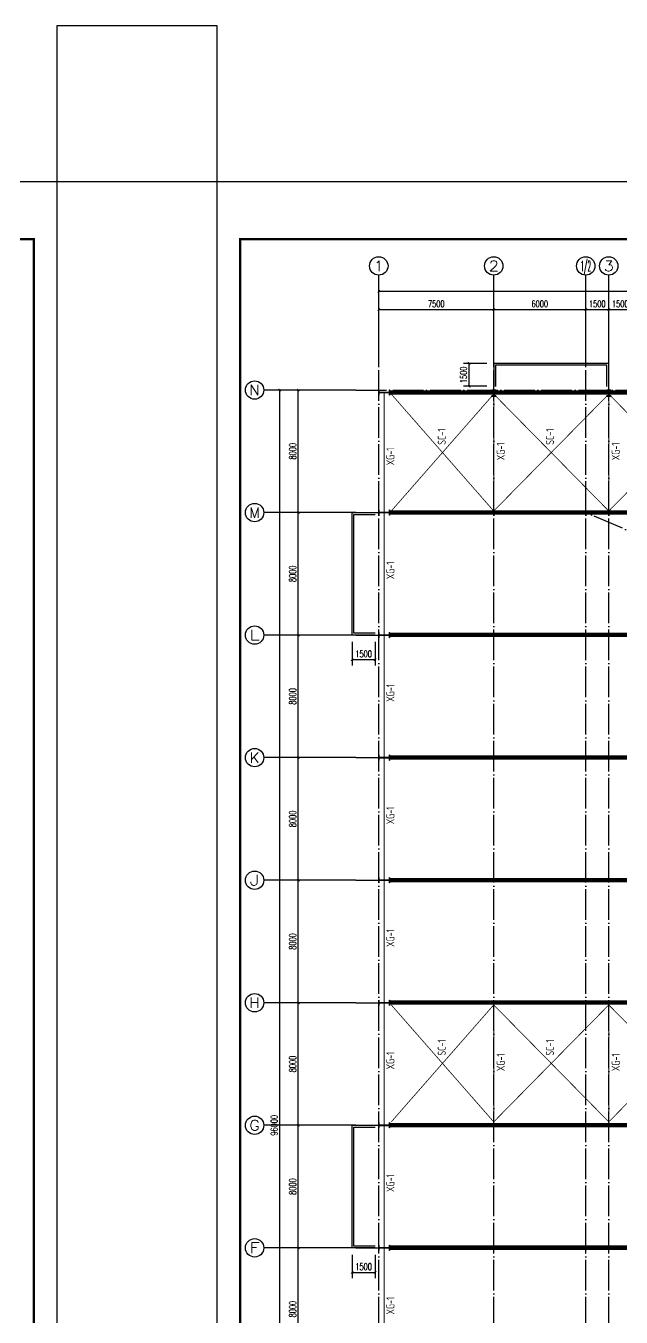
# Model space of a CAD drawing. Extents: x 14475413 to 15955882, y -732572 to -282951.
# Drawn here: x 15180062 to 15218887, y -540958 to -456657 of the extents above; entities that cross this region are included whole.
import ezdxf
from ezdxf.enums import TextEntityAlignment as Align

# ---------------------------------------------------------------- set-up
doc = ezdxf.new("R2010")
doc.units = 0
doc.header["$LTSCALE"] = 1000
doc.header["$MEASUREMENT"] = 0
doc.linetypes.add('DOTE', pattern=[2.42, 2, -0.2, 0.02, -0.2])
for name, color, linetype in [('3T_WOOD', 21, 'Continuous'), ('AXIS', 3, 'Continuous'), ('AXIS_TEXT', 7, 'Continuous'), ('BALCONY', 6, 'Continuous'), ('DOTE', 1, 'DOTE'), ('PUB_DIM', 3, 'Continuous'), ('PUB_TEXT', 7, 'Continuous'), ('TK', 4, 'Continuous'), ('中粗', 4, 'Continuous')]:
    doc.layers.add(name, color=color, linetype=linetype)
doc.layers.add('Pkpm_柱子', color=3, linetype='Continuous', lineweight=35)
doc.styles.add('_TCH_AXIS', font='COMPLEX', dxfattribs={"bigfont": 'GBCBIG'})
doc.styles.add('_TCH_DIM_T3', font='SIMPLEX', dxfattribs={"width": 0.705882, "bigfont": 'GBCBIG'})
doc.styles.add('COMPLEX', font='COMPLEX')
doc.styles.add('TSSD_Dimension', font='Tssdeng.shx', dxfattribs={"width": 0.7, "bigfont": 'hztxt.shx'})
doc.dimstyles.new('_TCH_ARCH&&150', dxfattribs={"dimtxt": 446.25, "dimasz": 150, "dimexe": 375, "dimexo": 450, "dimgap": 150, "dimtad": 1, "dimdec": 0, "dimzin": 0, "dimdsep": 46, "dimtxsty": '_TCH_DIM_T3', "dimblk": 'ARCHTICK', "dimcen": 0.09, "dimclrt": 7, "dimazin": 2, "dimtfac": 1, "dimtdec": 0, "dimtix": 1, "dimtmove": 2, "dimatfit": 3, "dimfxl": 0, "dimtolj": 1, "dimtzin": 0, "dimarcsym": 0})

# ---------------------------------------------------------------- blocks, each defined once
blk = doc.blocks.new('GeYuanFrame_06426440', base_point=(20.09, 4.53))
at = {"layer": 'TK'}
blk.add_lwpolyline([(20.09, 4.53), (20.09, 598.53), (1071.09, 598.53), (1071.09, 4.53)], close=True, dxfattribs=at)
at = {"layer": 'TK', "const_width": 1}
blk.add_lwpolyline([(45.09, 588.53), (1061.09, 588.53), (1061.09, 14.53), (45.09, 14.53)], close=True, dxfattribs=at)
blk = doc.blocks.new('2Q32Q321321321')
at = {"color": 35, "linetype": 'ByBlock', "ltscale": 3}
for p, q in [((15282933, -921496), (15224333, -921496)), ((15282933, -921576), (15224333, -921576)), ((15282933, -921616), (15224333, -921616)), ((15282933, -921696), (15224333, -921696))]:
    blk.add_line(p, q, dxfattribs=at)
blk = doc.blocks.new('_ArchTick')
at = {"color": 0, "linetype": 'ByBlock', "const_width": 0.4}
blk.add_lwpolyline([(-0.5, -0.5), (0.5, 0.5)], dxfattribs=at)
blk = doc.blocks.new('*D1724')
at = {"layer": 'Defpoints', "color": 0}
for p in [(14783983, -264220), (14785483, -264220), (14785483, -265820)]:
    blk.add_point(p, dxfattribs=at)
at = {"layer": 'PUB_DIM', "color": 0, "lineweight": -2}
for p, q in [((14783983, -264670), (14783983, -266195)), ((14785483, -264670), (14785483, -266195)), ((14783983, -265820), (14785483, -265820))]:
    blk.add_line(p, q, dxfattribs=at)
at = {"layer": 'PUB_DIM', "color": 0, "lineweight": -2, "xscale": 150, "yscale": 150, "zscale": 150, "rotation": 180}
blk.add_blockref('_ArchTick', (14783983, -265820), dxfattribs=at)
at = {"layer": 'PUB_DIM', "color": 0, "lineweight": -2, "xscale": 150, "yscale": 150, "zscale": 150}
blk.add_blockref('_ArchTick', (14785483, -265820), dxfattribs=at)
at = {"layer": 'PUB_DIM', "color": 7, "insert": (14784733, -265447), "char_height": 446.2, "attachment_point": 5, "style": '_TCH_DIM_T3'}
blk.add_mtext('\\A1;1500', dxfattribs=at)
blk = doc.blocks.new('*D1725')
at = {"layer": 'Defpoints', "color": 0}
for p in [(14783983, -224220), (14785483, -224220), (14785483, -225820)]:
    blk.add_point(p, dxfattribs=at)
at = {"layer": 'PUB_DIM', "color": 0, "lineweight": -2}
for p, q in [((14783983, -224670), (14783983, -226195)), ((14785483, -224670), (14785483, -226195)), ((14783983, -225820), (14785483, -225820))]:
    blk.add_line(p, q, dxfattribs=at)
at = {"layer": 'PUB_DIM', "color": 0, "lineweight": -2, "xscale": 150, "yscale": 150, "zscale": 150, "rotation": 180}
blk.add_blockref('_ArchTick', (14783983, -225820), dxfattribs=at)
at = {"layer": 'PUB_DIM', "color": 0, "lineweight": -2, "xscale": 150, "yscale": 150, "zscale": 150}
blk.add_blockref('_ArchTick', (14785483, -225820), dxfattribs=at)
at = {"layer": 'PUB_DIM', "color": 7, "insert": (14784733, -225447), "char_height": 446.2, "attachment_point": 5, "style": '_TCH_DIM_T3'}
blk.add_mtext('\\A1;1500', dxfattribs=at)
blk = doc.blocks.new('*D1726')
at = {"layer": 'Defpoints', "color": 0}
for p in [(14791623, -206480), (14793223, -206480), (14793223, -207980)]:
    blk.add_point(p, dxfattribs=at)
at = {"layer": 'PUB_DIM', "color": 0, "lineweight": -2}
for p, q in [((14792773, -206480), (14791248, -206480)), ((14791623, -207980), (14791623, -206480)), ((14792773, -207980), (14791248, -207980))]:
    blk.add_line(p, q, dxfattribs=at)
at = {"layer": 'PUB_DIM', "color": 0, "lineweight": -2, "xscale": 150, "yscale": 150, "zscale": 150}
for p, rotation in [((14791623, -206480), 90), ((14791623, -207980), 270)]:
    blk.add_blockref('_ArchTick', p, dxfattribs=dict(at, rotation=rotation))
at = {"layer": 'PUB_DIM', "color": 7, "insert": (14791249, -207230), "char_height": 446.2, "attachment_point": 5, "rotation": 90, "style": '_TCH_DIM_T3'}
blk.add_mtext('\\A1;1500', dxfattribs=at)
blk = doc.blocks.new('Q23Q3Q321Q321')
at = {"layer": 'Pkpm_柱子'}
for points in [[(15203081, -480432), (15203093, -480432), (15203093, -480592), (15203769, -480592), (15203769, -480432), (15203781, -480432), (15203781, -480762), (15203769, -480762), (15203769, -480602), (15203093, -480602), (15203093, -480762), (15203081, -480762)], [(15210706, -480432), (15210706, -480444), (15210586, -480444), (15210586, -480820), (15210706, -480820), (15210706, -480832), (15210456, -480832), (15210456, -480820), (15210576, -480820), (15210576, -480444), (15210456, -480444), (15210456, -480432)], [(15218206, -480432), (15218206, -480444), (15218086, -480444), (15218086, -480820), (15218206, -480820), (15218206, -480832), (15217956, -480832), (15217956, -480820), (15218076, -480820), (15218076, -480444), (15217956, -480444), (15217956, -480432)], [(15203081, -488267), (15203093, -488267), (15203093, -488427), (15203769, -488427), (15203769, -488267), (15203781, -488267), (15203781, -488597), (15203769, -488597), (15203769, -488437), (15203093, -488437), (15203093, -488597), (15203081, -488597)], [(15203081, -496267), (15203093, -496267), (15203093, -496427), (15203769, -496427), (15203769, -496267), (15203781, -496267), (15203781, -496597), (15203769, -496597), (15203769, -496437), (15203093, -496437), (15203093, -496597), (15203081, -496597)], [(15203081, -504267), (15203093, -504267), (15203093, -504427), (15203769, -504427), (15203769, -504267), (15203781, -504267), (15203781, -504597), (15203769, -504597), (15203769, -504437), (15203093, -504437), (15203093, -504597), (15203081, -504597)], [(15203081, -512267), (15203093, -512267), (15203093, -512427), (15203769, -512427), (15203769, -512267), (15203781, -512267), (15203781, -512597), (15203769, -512597), (15203769, -512437), (15203093, -512437), (15203093, -512597), (15203081, -512597)], [(15203081, -520267), (15203093, -520267), (15203093, -520427), (15203769, -520427), (15203769, -520267), (15203781, -520267), (15203781, -520597), (15203769, -520597), (15203769, -520437), (15203093, -520437), (15203093, -520597), (15203081, -520597)], [(15203081, -528267), (15203093, -528267), (15203093, -528427), (15203769, -528427), (15203769, -528267), (15203781, -528267), (15203781, -528597), (15203769, -528597), (15203769, -528437), (15203093, -528437), (15203093, -528597), (15203081, -528597)], [(15203081, -536267), (15203093, -536267), (15203093, -536427), (15203769, -536427), (15203769, -536267), (15203781, -536267), (15203781, -536597), (15203769, -536597), (15203769, -536437), (15203093, -536437), (15203093, -536597), (15203081, -536597)]]:
    blk.add_hatch(color=256, dxfattribs=at).paths.add_polyline_path(points)
for points in [[(15203081, -480432), (15203093, -480432), (15203093, -480592), (15203769, -480592), (15203769, -480432), (15203781, -480432), (15203781, -480762), (15203769, -480762), (15203769, -480602), (15203093, -480602), (15203093, -480762), (15203081, -480762)], [(15210706, -480432), (15210706, -480444), (15210586, -480444), (15210586, -480820), (15210706, -480820), (15210706, -480832), (15210456, -480832), (15210456, -480820), (15210576, -480820), (15210576, -480444), (15210456, -480444), (15210456, -480432)], [(15218206, -480432), (15218206, -480444), (15218086, -480444), (15218086, -480820), (15218206, -480820), (15218206, -480832), (15217956, -480832), (15217956, -480820), (15218076, -480820), (15218076, -480444), (15217956, -480444), (15217956, -480432)], [(15203081, -488267), (15203093, -488267), (15203093, -488427), (15203769, -488427), (15203769, -488267), (15203781, -488267), (15203781, -488597), (15203769, -488597), (15203769, -488437), (15203093, -488437), (15203093, -488597), (15203081, -488597)], [(15203081, -496267), (15203093, -496267), (15203093, -496427), (15203769, -496427), (15203769, -496267), (15203781, -496267), (15203781, -496597), (15203769, -496597), (15203769, -496437), (15203093, -496437), (15203093, -496597), (15203081, -496597)], [(15203081, -504267), (15203093, -504267), (15203093, -504427), (15203769, -504427), (15203769, -504267), (15203781, -504267), (15203781, -504597), (15203769, -504597), (15203769, -504437), (15203093, -504437), (15203093, -504597), (15203081, -504597)], [(15203081, -512267), (15203093, -512267), (15203093, -512427), (15203769, -512427), (15203769, -512267), (15203781, -512267), (15203781, -512597), (15203769, -512597), (15203769, -512437), (15203093, -512437), (15203093, -512597), (15203081, -512597)], [(15203081, -520267), (15203093, -520267), (15203093, -520427), (15203769, -520427), (15203769, -520267), (15203781, -520267), (15203781, -520597), (15203769, -520597), (15203769, -520437), (15203093, -520437), (15203093, -520597), (15203081, -520597)], [(15203081, -528267), (15203093, -528267), (15203093, -528427), (15203769, -528427), (15203769, -528267), (15203781, -528267), (15203781, -528597), (15203769, -528597), (15203769, -528437), (15203093, -528437), (15203093, -528597), (15203081, -528597)], [(15203081, -536267), (15203093, -536267), (15203093, -536427), (15203769, -536427), (15203769, -536267), (15203781, -536267), (15203781, -536597), (15203769, -536597), (15203769, -536437), (15203093, -536437), (15203093, -536597), (15203081, -536597)]]:
    blk.add_lwpolyline(points, close=True, dxfattribs=at)
blk = doc.blocks.new('GeYuanFrame_87403653', base_point=(20.09, 4.53))
at = {"layer": 'TK'}
blk.add_lwpolyline([(20.09, 4.53), (20.09, 598.53), (1071.09, 598.53), (1071.09, 4.53)], close=True, dxfattribs=at)
at = {"layer": 'TK', "const_width": 1}
blk.add_lwpolyline([(45.09, 588.53), (1061.09, 588.53), (1061.09, 14.53), (45.09, 14.53)], close=True, dxfattribs=at)
blk = doc.blocks.new('_AXISO')
blk.add_circle((0, 0), 0.5)
at = {"layer": 'AXIS_TEXT', "style": 'COMPLEX', "width": 1.041667}
blk.add_attdef('A', text='', height=0.56, dxfattribs=at).set_placement((-0.25, -0.28), (0.25, -0.28), align=Align.FIT)
blk = doc.blocks.new('*D966')
at = {"layer": 'AXIS', "color": 0, "lineweight": -2}
for p, q in [((15201131, -480432), (15196256, -480432)), ((15196631, -576432), (15196631, -480432)), ((15201131, -576432), (15196256, -576432))]:
    blk.add_line(p, q, dxfattribs=at)
at = {"layer": 'Defpoints', "color": 0}
for p in [(15196631, -480432), (15201581, -480432), (15201581, -576432)]:
    blk.add_point(p, dxfattribs=at)
at = {"layer": 'AXIS', "color": 0, "lineweight": -2, "xscale": 150, "yscale": 150, "zscale": 150}
for p, rotation in [((15196631, -480432), 90), ((15196631, -576432), 270)]:
    blk.add_blockref('_ArchTick', p, dxfattribs=dict(at, rotation=rotation))
at = {"layer": 'AXIS', "color": 7, "insert": (15196258, -528432), "char_height": 446.2, "attachment_point": 5, "rotation": 90, "style": '_TCH_DIM_T3'}
blk.add_mtext('\\A1;96000', dxfattribs=at)
blk = doc.blocks.new('*D971')
at = {"layer": 'AXIS', "color": 0, "lineweight": -2}
for p, q in [((15201131, -536432), (15197456, -536432)), ((15197831, -544432), (15197831, -536432)), ((15201131, -544432), (15197456, -544432))]:
    blk.add_line(p, q, dxfattribs=at)
at = {"layer": 'Defpoints', "color": 0}
for p in [(15197831, -536432), (15201581, -536432), (15201581, -544432)]:
    blk.add_point(p, dxfattribs=at)
at = {"layer": 'AXIS', "color": 0, "lineweight": -2, "xscale": 150, "yscale": 150, "zscale": 150}
for p, rotation in [((15197831, -536432), 90), ((15197831, -544432), 270)]:
    blk.add_blockref('_ArchTick', p, dxfattribs=dict(at, rotation=rotation))
at = {"layer": 'AXIS', "color": 7, "insert": (15197458, -540432), "char_height": 446.2, "attachment_point": 5, "rotation": 90, "style": '_TCH_DIM_T3'}
blk.add_mtext('\\A1;8000', dxfattribs=at)
blk = doc.blocks.new('*D972')
at = {"layer": 'AXIS', "color": 0, "lineweight": -2}
for p, q in [((15201131, -528432), (15197456, -528432)), ((15197831, -536432), (15197831, -528432)), ((15201131, -536432), (15197456, -536432))]:
    blk.add_line(p, q, dxfattribs=at)
at = {"layer": 'Defpoints', "color": 0}
for p in [(15197831, -528432), (15201581, -528432), (15201581, -536432)]:
    blk.add_point(p, dxfattribs=at)
at = {"layer": 'AXIS', "color": 0, "lineweight": -2, "xscale": 150, "yscale": 150, "zscale": 150}
for p, rotation in [((15197831, -528432), 90), ((15197831, -536432), 270)]:
    blk.add_blockref('_ArchTick', p, dxfattribs=dict(at, rotation=rotation))
at = {"layer": 'AXIS', "color": 7, "insert": (15197458, -532432), "char_height": 446.2, "attachment_point": 5, "rotation": 90, "style": '_TCH_DIM_T3'}
blk.add_mtext('\\A1;8000', dxfattribs=at)
blk = doc.blocks.new('*D973')
at = {"layer": 'AXIS', "color": 0, "lineweight": -2}
for p, q in [((15201131, -520432), (15197456, -520432)), ((15197831, -528432), (15197831, -520432)), ((15201131, -528432), (15197456, -528432))]:
    blk.add_line(p, q, dxfattribs=at)
at = {"layer": 'Defpoints', "color": 0}
for p in [(15197831, -520432), (15201581, -520432), (15201581, -528432)]:
    blk.add_point(p, dxfattribs=at)
at = {"layer": 'AXIS', "color": 0, "lineweight": -2, "xscale": 150, "yscale": 150, "zscale": 150}
for p, rotation in [((15197831, -520432), 90), ((15197831, -528432), 270)]:
    blk.add_blockref('_ArchTick', p, dxfattribs=dict(at, rotation=rotation))
at = {"layer": 'AXIS', "color": 7, "insert": (15197458, -524432), "char_height": 446.2, "attachment_point": 5, "rotation": 90, "style": '_TCH_DIM_T3'}
blk.add_mtext('\\A1;8000', dxfattribs=at)
blk = doc.blocks.new('*D974')
at = {"layer": 'AXIS', "color": 0, "lineweight": -2}
for p, q in [((15201131, -512432), (15197456, -512432)), ((15197831, -520432), (15197831, -512432)), ((15201131, -520432), (15197456, -520432))]:
    blk.add_line(p, q, dxfattribs=at)
at = {"layer": 'Defpoints', "color": 0}
for p in [(15197831, -512432), (15201581, -512432), (15201581, -520432)]:
    blk.add_point(p, dxfattribs=at)
at = {"layer": 'AXIS', "color": 0, "lineweight": -2, "xscale": 150, "yscale": 150, "zscale": 150}
for p, rotation in [((15197831, -512432), 90), ((15197831, -520432), 270)]:
    blk.add_blockref('_ArchTick', p, dxfattribs=dict(at, rotation=rotation))
at = {"layer": 'AXIS', "color": 7, "insert": (15197458, -516432), "char_height": 446.2, "attachment_point": 5, "rotation": 90, "style": '_TCH_DIM_T3'}
blk.add_mtext('\\A1;8000', dxfattribs=at)
blk = doc.blocks.new('*D975')
at = {"layer": 'AXIS', "color": 0, "lineweight": -2}
for p, q in [((15201131, -504432), (15197456, -504432)), ((15197831, -512432), (15197831, -504432)), ((15201131, -512432), (15197456, -512432))]:
    blk.add_line(p, q, dxfattribs=at)
at = {"layer": 'Defpoints', "color": 0}
for p in [(15197831, -504432), (15201581, -504432), (15201581, -512432)]:
    blk.add_point(p, dxfattribs=at)
at = {"layer": 'AXIS', "color": 0, "lineweight": -2, "xscale": 150, "yscale": 150, "zscale": 150}
for p, rotation in [((15197831, -504432), 90), ((15197831, -512432), 270)]:
    blk.add_blockref('_ArchTick', p, dxfattribs=dict(at, rotation=rotation))
at = {"layer": 'AXIS', "color": 7, "insert": (15197458, -508432), "char_height": 446.2, "attachment_point": 5, "rotation": 90, "style": '_TCH_DIM_T3'}
blk.add_mtext('\\A1;8000', dxfattribs=at)
blk = doc.blocks.new('*D976')
at = {"layer": 'AXIS', "color": 0, "lineweight": -2}
for p, q in [((15201131, -496432), (15197456, -496432)), ((15197831, -504432), (15197831, -496432)), ((15201131, -504432), (15197456, -504432))]:
    blk.add_line(p, q, dxfattribs=at)
at = {"layer": 'Defpoints', "color": 0}
for p in [(15197831, -496432), (15201581, -496432), (15201581, -504432)]:
    blk.add_point(p, dxfattribs=at)
at = {"layer": 'AXIS', "color": 0, "lineweight": -2, "xscale": 150, "yscale": 150, "zscale": 150}
for p, rotation in [((15197831, -496432), 90), ((15197831, -504432), 270)]:
    blk.add_blockref('_ArchTick', p, dxfattribs=dict(at, rotation=rotation))
at = {"layer": 'AXIS', "color": 7, "insert": (15197458, -500432), "char_height": 446.2, "attachment_point": 5, "rotation": 90, "style": '_TCH_DIM_T3'}
blk.add_mtext('\\A1;8000', dxfattribs=at)
blk = doc.blocks.new('*D977')
at = {"layer": 'AXIS', "color": 0, "lineweight": -2}
for p, q in [((15201131, -488432), (15197456, -488432)), ((15197831, -496432), (15197831, -488432)), ((15201131, -496432), (15197456, -496432))]:
    blk.add_line(p, q, dxfattribs=at)
at = {"layer": 'Defpoints', "color": 0}
for p in [(15197831, -488432), (15201581, -488432), (15201581, -496432)]:
    blk.add_point(p, dxfattribs=at)
at = {"layer": 'AXIS', "color": 0, "lineweight": -2, "xscale": 150, "yscale": 150, "zscale": 150}
for p, rotation in [((15197831, -488432), 90), ((15197831, -496432), 270)]:
    blk.add_blockref('_ArchTick', p, dxfattribs=dict(at, rotation=rotation))
at = {"layer": 'AXIS', "color": 7, "insert": (15197458, -492432), "char_height": 446.2, "attachment_point": 5, "rotation": 90, "style": '_TCH_DIM_T3'}
blk.add_mtext('\\A1;8000', dxfattribs=at)
blk = doc.blocks.new('*D978')
at = {"layer": 'AXIS', "color": 0, "lineweight": -2}
for p, q in [((15201131, -480432), (15197456, -480432)), ((15197831, -488432), (15197831, -480432)), ((15201131, -488432), (15197456, -488432))]:
    blk.add_line(p, q, dxfattribs=at)
at = {"layer": 'Defpoints', "color": 0}
for p in [(15197831, -480432), (15201581, -480432), (15201581, -488432)]:
    blk.add_point(p, dxfattribs=at)
at = {"layer": 'AXIS', "color": 0, "lineweight": -2, "xscale": 150, "yscale": 150, "zscale": 150}
for p, rotation in [((15197831, -480432), 90), ((15197831, -488432), 270)]:
    blk.add_blockref('_ArchTick', p, dxfattribs=dict(at, rotation=rotation))
at = {"layer": 'AXIS', "color": 7, "insert": (15197458, -484432), "char_height": 446.2, "attachment_point": 5, "rotation": 90, "style": '_TCH_DIM_T3'}
blk.add_mtext('\\A1;8000', dxfattribs=at)
blk = doc.blocks.new('*D1005')
at = {"layer": 'AXIS', "color": 0, "lineweight": -2}
for p, q in [((15203081, -478482), (15203081, -473607)), ((15263081, -478482), (15263081, -473607)), ((15203081, -473982), (15263081, -473982))]:
    blk.add_line(p, q, dxfattribs=at)
at = {"layer": 'Defpoints', "color": 0}
for p in [(15263081, -473982), (15203081, -478932), (15263081, -478932)]:
    blk.add_point(p, dxfattribs=at)
at = {"layer": 'AXIS', "color": 0, "lineweight": -2, "xscale": 150, "yscale": 150, "zscale": 150, "rotation": 180}
blk.add_blockref('_ArchTick', (15203081, -473982), dxfattribs=at)
at = {"layer": 'AXIS', "color": 0, "lineweight": -2, "xscale": 150, "yscale": 150, "zscale": 150}
blk.add_blockref('_ArchTick', (15263081, -473982), dxfattribs=at)
at = {"layer": 'AXIS', "color": 7, "insert": (15233081, -473608), "char_height": 446.2, "attachment_point": 5, "style": '_TCH_DIM_T3'}
blk.add_mtext('\\A1;60000', dxfattribs=at)
blk = doc.blocks.new('*D1006')
at = {"layer": 'AXIS', "color": 0, "lineweight": -2}
for p, q in [((15203081, -478482), (15203081, -474807)), ((15203081, -475182), (15210581, -475182)), ((15210581, -478482), (15210581, -474807))]:
    blk.add_line(p, q, dxfattribs=at)
at = {"layer": 'Defpoints', "color": 0}
for p in [(15210581, -475182), (15203081, -478932), (15210581, -478932)]:
    blk.add_point(p, dxfattribs=at)
at = {"layer": 'AXIS', "color": 0, "lineweight": -2, "xscale": 150, "yscale": 150, "zscale": 150, "rotation": 180}
blk.add_blockref('_ArchTick', (15203081, -475182), dxfattribs=at)
at = {"layer": 'AXIS', "color": 0, "lineweight": -2, "xscale": 150, "yscale": 150, "zscale": 150}
blk.add_blockref('_ArchTick', (15210581, -475182), dxfattribs=at)
at = {"layer": 'AXIS', "color": 7, "insert": (15206831, -474808), "char_height": 446.2, "attachment_point": 5, "style": '_TCH_DIM_T3'}
blk.add_mtext('\\A1;7500', dxfattribs=at)
blk = doc.blocks.new('*D1007')
at = {"layer": 'AXIS', "color": 0, "lineweight": -2}
for p, q in [((15210581, -478482), (15210581, -474807)), ((15210581, -475182), (15216581, -475182)), ((15216581, -478482), (15216581, -474807))]:
    blk.add_line(p, q, dxfattribs=at)
at = {"layer": 'Defpoints', "color": 0}
for p in [(15216581, -475182), (15210581, -478932), (15216581, -478932)]:
    blk.add_point(p, dxfattribs=at)
at = {"layer": 'AXIS', "color": 0, "lineweight": -2, "xscale": 150, "yscale": 150, "zscale": 150, "rotation": 180}
blk.add_blockref('_ArchTick', (15210581, -475182), dxfattribs=at)
at = {"layer": 'AXIS', "color": 0, "lineweight": -2, "xscale": 150, "yscale": 150, "zscale": 150}
blk.add_blockref('_ArchTick', (15216581, -475182), dxfattribs=at)
at = {"layer": 'AXIS', "color": 7, "insert": (15213581, -474808), "char_height": 446.2, "attachment_point": 5, "style": '_TCH_DIM_T3'}
blk.add_mtext('\\A1;6000', dxfattribs=at)
blk = doc.blocks.new('*D1008')
at = {"layer": 'AXIS', "color": 0, "lineweight": -2}
for p, q in [((15216581, -478482), (15216581, -474807)), ((15216581, -475182), (15218081, -475182)), ((15218081, -478482), (15218081, -474807))]:
    blk.add_line(p, q, dxfattribs=at)
at = {"layer": 'Defpoints', "color": 0}
for p in [(15218081, -475182), (15216581, -478932), (15218081, -478932)]:
    blk.add_point(p, dxfattribs=at)
at = {"layer": 'AXIS', "color": 0, "lineweight": -2, "xscale": 150, "yscale": 150, "zscale": 150, "rotation": 180}
blk.add_blockref('_ArchTick', (15216581, -475182), dxfattribs=at)
at = {"layer": 'AXIS', "color": 0, "lineweight": -2, "xscale": 150, "yscale": 150, "zscale": 150}
blk.add_blockref('_ArchTick', (15218081, -475182), dxfattribs=at)
at = {"layer": 'AXIS', "color": 7, "insert": (15217331, -474808), "char_height": 446.2, "attachment_point": 5, "style": '_TCH_DIM_T3'}
blk.add_mtext('\\A1;1500', dxfattribs=at)
blk = doc.blocks.new('*D1009')
at = {"layer": 'AXIS', "color": 0, "lineweight": -2}
for p, q in [((15218081, -478482), (15218081, -474807)), ((15218081, -475182), (15219581, -475182)), ((15219581, -478482), (15219581, -474807))]:
    blk.add_line(p, q, dxfattribs=at)
at = {"layer": 'Defpoints', "color": 0}
for p in [(15219581, -475182), (15218081, -478932), (15219581, -478932)]:
    blk.add_point(p, dxfattribs=at)
at = {"layer": 'AXIS', "color": 0, "lineweight": -2, "xscale": 150, "yscale": 150, "zscale": 150, "rotation": 180}
blk.add_blockref('_ArchTick', (15218081, -475182), dxfattribs=at)
at = {"layer": 'AXIS', "color": 0, "lineweight": -2, "xscale": 150, "yscale": 150, "zscale": 150}
blk.add_blockref('_ArchTick', (15219581, -475182), dxfattribs=at)
at = {"layer": 'AXIS', "color": 7, "insert": (15218831, -474808), "char_height": 446.2, "attachment_point": 5, "style": '_TCH_DIM_T3'}
blk.add_mtext('\\A1;1500', dxfattribs=at)
blk = doc.blocks.new('3QW2QW32132131')
at = {"ltscale": 0.5}
for points in [[(14800722.6, -207980.3), (14800722.6, -206480.3), (14793222.6, -206480.3), (14793222.6, -207980.3)], [(14800602.6, -207980.3), (14800602.6, -206600.3), (14793342.6, -206600.3), (14793342.6, -207980.3)], [(14785482.6, -224220.3), (14783982.6, -224220.3), (14783982.6, -216220.3), (14785482.6, -216220.3)], [(14785482.6, -224100.3), (14784102.6, -224100.3), (14784102.6, -216340.3), (14785482.6, -216340.3)], [(14785482.6, -264220.3), (14783982.6, -264220.3), (14783982.6, -256220.3), (14785482.6, -256220.3)], [(14785482.6, -264100.3), (14784102.6, -264100.3), (14784102.6, -256340.3), (14785482.6, -256340.3)]]:
    blk.add_lwpolyline(points, dxfattribs=at)
at = {"layer": 'PUB_DIM'}
for p1, p2, distance, picture, middle in [((14793222.6, -207980.3), (14793222.6, -206480.3), 1600, '*D1726', (14791249.5, -207230.3)), ((14783982.6, -224220.3), (14785482.6, -224220.3), -1600, '*D1725', (14784732.6, -225447.2)), ((14783982.6, -264220.3), (14785482.6, -264220.3), -1600, '*D1724', (14784732.6, -265447.2))]:
    dim = blk.add_aligned_dim(p1=p1, p2=p2, distance=distance, text='1500', dimstyle='_TCH_ARCH&&150', dxfattribs=at)
    dim.commit()
    dim.dimension.update_dxf_attribs({"geometry": picture, "text_midpoint": middle})

msp = doc.modelspace()

# ---------------------------------------------------------------- linework, layer by layer
at = {"color": 4, "const_width": 50}
for points in [[(15203431.2, -480601.6), (15203431.2, -576271.6)], [(15210581.2, -480696.6), (15210581.2, -488436.6)], [(15218081.2, -480696.6), (15218081.2, -488436.6)], [(15210581.2, -520573.6), (15210581.2, -528313.6)], [(15218081.2, -520573.6), (15218081.2, -528313.6)]]:
    msp.add_lwpolyline(points, dxfattribs=at)
at = {"layer": 'AXIS'}
for p, q in [((15203081.2, -478931.6), (15203081.2, -472931.6)), ((15210581.2, -478931.6), (15210581.2, -472931.6)), ((15216581.2, -478931.6), (15216581.2, -472931.6)), ((15218081.2, -478931.6), (15218081.2, -472931.6)), ((15201581.2, -480431.6), (15195581.2, -480431.6)), ((15201581.2, -488431.6), (15195581.2, -488431.6)), ((15201581.2, -496431.6), (15195581.2, -496431.6)), ((15201581.2, -504431.6), (15195581.2, -504431.6)), ((15201581.2, -512431.6), (15195581.2, -512431.6)), ((15201581.2, -520431.6), (15195581.2, -520431.6)), ((15201581.2, -528431.6), (15195581.2, -528431.6)), ((15201581.2, -536431.6), (15195581.2, -536431.6))]:
    msp.add_line(p, q, dxfattribs=at)
at = {"layer": 'BALCONY', "ltscale": 0.5}
msp.add_lwpolyline([(15182076.8, -466825.4), (15192531.2, -466825.4), (15192531.2, -456657.1), (15182076.8, -456657.1)], close=True, dxfattribs=at)
at = {"layer": 'DOTE'}
for p, q in [((15203081.2, -577931.6), (15203081.2, -478931.6)), ((15210581.2, -577931.6), (15210581.2, -478931.6)), ((15216581.2, -577931.6), (15216581.2, -478931.6)), ((15218081.2, -577931.6), (15218081.2, -478931.6)), ((15201581.2, -480431.6), (15264581.2, -480431.6)), ((15201581.2, -488431.6), (15264581.2, -488431.6)), ((15274566, -513311.6), (15216581.2, -488431.6)), ((15201581.2, -496431.6), (15264581.2, -496431.6)), ((15201581.2, -504431.6), (15264581.2, -504431.6)), ((15201581.2, -512431.6), (15264581.2, -512431.6)), ((15201581.2, -520431.6), (15264581.2, -520431.6)), ((15201581.2, -528431.6), (15264581.2, -528431.6)), ((15201581.2, -536431.6), (15264581.2, -536431.6))]:
    msp.add_line(p, q, dxfattribs=at)
at = {"layer": '中粗', "color": 6, "const_width": 50}
for points in [[(15203893.9, -488331.6), (15210576.2, -480696.6), (15218081.2, -488331.6), (15225586.2, -480696.6), (15233081.2, -488331.6), (15240586.2, -480696.6), (15248081.2, -488331.6), (15255576.2, -480696.6), (15262220.6, -488331.6)], [(15203893.9, -480696.6), (15210576.2, -488331.6), (15218081.2, -480696.6), (15225586.2, -488331.6), (15233081.2, -480696.6), (15240586.2, -488331.6), (15248081.2, -480696.6), (15255576.2, -488331.6), (15262220.6, -480696.6)], [(15203893.9, -528208.6), (15210576.2, -520573.6), (15218081.2, -528208.6), (15225586.2, -520573.6), (15233081.2, -528208.6), (15240586.2, -520573.6), (15248081.2, -528208.6), (15255576.2, -520573.6), (15262220.6, -528208.6)], [(15203893.9, -520573.6), (15210576.2, -528208.6), (15218081.2, -520573.6), (15225586.2, -528208.6), (15233081.2, -520573.6), (15240586.2, -528208.6), (15248081.2, -520573.6), (15255576.2, -528208.6), (15262220.6, -520573.6)]]:
    msp.add_lwpolyline(points, dxfattribs=at)

# ---------------------------------------------------------------- block references
at = {"xscale": 150, "yscale": 150, "zscale": 150, "rotation": 270}
for name, p in [('GeYuanFrame_87403653', (15092976.8, -466825.4)), ('GeYuanFrame_06426440', (15192531.2, -466825.4))]:
    msp.add_blockref(name, p, dxfattribs=at)
for name, p in [('3QW2QW32132131', (417358.6, -272211.3)), ('Q23Q3Q321Q321', (0, 0))]:
    msp.add_blockref(name, p)
at = {"layer": '3T_WOOD'}
for p in [(-20551.5, 440999.2), (-20551.5, 433164.2), (-20551.5, 425164.2), (-20551.5, 417164.2), (-20551.5, 409164.2), (-20551.5, 409164.2), (-20551.5, 401164.2), (-20551.5, 393164.2), (-20551.5, 385164.2)]:
    msp.add_blockref('2Q32Q321321321', p, dxfattribs=at)
at = {"layer": 'AXIS'}
ref = msp.add_blockref('_AXISO', (15203081.2, -472331.6), dxfattribs=dict(at, xscale=1200, yscale=1200, zscale=1200))
ref.add_attrib('A', '1', dxfattribs={"layer": 'AXIS_TEXT', "ltscale": 0.5, "height": 678.8, "style": '_TCH_AXIS', "width": 2.333333}).set_placement((15202741.8, -472671), (15203420.6, -472671), align=Align.FIT)
ref = msp.add_blockref('_AXISO', (15210581.2, -472331.6), dxfattribs=dict(at, xscale=1200, yscale=1200, zscale=1200))
ref.add_attrib('A', '2', dxfattribs={"layer": 'AXIS_TEXT', "ltscale": 0.5, "height": 678.8, "style": '_TCH_AXIS', "width": 1.5}).set_placement((15210241.8, -472671), (15210920.6, -472671), align=Align.FIT)
ref = msp.add_blockref('_AXISO', (15216581.2, -472331.6), dxfattribs=dict(at, xscale=1200, yscale=1200, zscale=1200))
ref.add_attrib('A', '1/2', dxfattribs={"layer": 'AXIS_TEXT', "ltscale": 0.5, "height": 678.82, "style": '_TCH_AXIS', "width": 0.411765}).set_placement((15216241.8, -472671), (15216920.6, -472671), align=Align.FIT)
ref = msp.add_blockref('_AXISO', (15218081.2, -472331.6), dxfattribs=dict(at, xscale=1200, yscale=1200, zscale=1200))
ref.add_attrib('A', '3', dxfattribs={"layer": 'AXIS_TEXT', "ltscale": 0.5, "height": 678.8, "style": '_TCH_AXIS', "width": 1.5}).set_placement((15217741.8, -472671), (15218420.6, -472671), align=Align.FIT)
ref = msp.add_blockref('_AXISO', (15194981.2, -480431.6), dxfattribs=dict(at, xscale=1200, yscale=1200, zscale=1200))
ref.add_attrib('A', 'N', dxfattribs={"layer": 'AXIS_TEXT', "ltscale": 0.5, "height": 678.8, "style": '_TCH_AXIS', "width": 1.105263}).set_placement((15194641.8, -480771), (15195320.6, -480771), align=Align.FIT)
ref = msp.add_blockref('_AXISO', (15194981.2, -488431.6), dxfattribs=dict(at, xscale=1200, yscale=1200, zscale=1200))
ref.add_attrib('A', 'M', dxfattribs={"layer": 'AXIS_TEXT', "ltscale": 0.5, "height": 678.8, "style": '_TCH_AXIS'}).set_placement((15194641.8, -488771), (15195320.6, -488771), align=Align.FIT)
ref = msp.add_blockref('_AXISO', (15194981.2, -496431.6), dxfattribs=dict(at, xscale=1200, yscale=1200, zscale=1200))
ref.add_attrib('A', 'L', dxfattribs={"layer": 'AXIS_TEXT', "ltscale": 0.5, "height": 678.8, "style": '_TCH_AXIS', "width": 1.4}).set_placement((15194641.8, -496771), (15195320.6, -496771), align=Align.FIT)
ref = msp.add_blockref('_AXISO', (15194981.2, -504431.6), dxfattribs=dict(at, xscale=1200, yscale=1200, zscale=1200))
ref.add_attrib('A', 'K', dxfattribs={"layer": 'AXIS_TEXT', "ltscale": 0.5, "height": 678.8, "style": '_TCH_AXIS', "width": 1.105263}).set_placement((15194641.8, -504771), (15195320.6, -504771), align=Align.FIT)
ref = msp.add_blockref('_AXISO', (15194981.2, -512431.6), dxfattribs=dict(at, xscale=1200, yscale=1200, zscale=1200))
ref.add_attrib('A', 'J', dxfattribs={"layer": 'AXIS_TEXT', "ltscale": 0.5, "height": 678.8, "style": '_TCH_AXIS', "width": 1.909091}).set_placement((15194641.8, -512771), (15195320.6, -512771), align=Align.FIT)
ref = msp.add_blockref('_AXISO', (15194981.2, -520431.6), dxfattribs=dict(at, xscale=1200, yscale=1200, zscale=1200))
ref.add_attrib('A', 'H', dxfattribs={"layer": 'AXIS_TEXT', "ltscale": 0.5, "height": 678.8, "style": '_TCH_AXIS', "width": 1.05}).set_placement((15194641.8, -520771), (15195320.6, -520771), align=Align.FIT)
ref = msp.add_blockref('_AXISO', (15194981.2, -528431.6), dxfattribs=dict(at, xscale=1200, yscale=1200, zscale=1200))
ref.add_attrib('A', 'G', dxfattribs={"layer": 'AXIS_TEXT', "ltscale": 0.5, "height": 678.8, "style": '_TCH_AXIS', "width": 1.166667}).set_placement((15194641.8, -528771), (15195320.6, -528771), align=Align.FIT)
ref = msp.add_blockref('_AXISO', (15194981.2, -536431.6), dxfattribs=dict(at, xscale=1200, yscale=1200, zscale=1200))
ref.add_attrib('A', 'F', dxfattribs={"layer": 'AXIS_TEXT', "ltscale": 0.5, "height": 678.8, "style": '_TCH_AXIS', "width": 1.3125}).set_placement((15194641.8, -536771), (15195320.6, -536771), align=Align.FIT)

# ---------------------------------------------------------------- texts
at = {"layer": 'PUB_TEXT', "style": 'TSSD_Dimension', "width": 0.7}
for s, p in [('SC-1', (15207450.1, -484003.3)), ('SC-1', (15214505.7, -484003.3)), ('XG-1', (15204096.2, -485342.6)), ('XG-1', (15211292.4, -485014.3)), ('XG-1', (15218792.4, -485014.3)), ('XG-1', (15204096.2, -492782)), ('XG-1', (15204096.2, -500782)), ('XG-1', (15204096.2, -508782)), ('XG-1', (15204096.2, -516782)), ('SC-1', (15207450.1, -523880.3)), ('SC-1', (15214505.7, -523880.3)), ('XG-1', (15204096.2, -524782)), ('XG-1', (15211292.4, -524891.4)), ('XG-1', (15218792.4, -524891.4)), ('XG-1', (15204096.2, -532782)), ('XG-1', (15204096.2, -540782))]:
    msp.add_text(s, height=525, rotation=90, dxfattribs=at).set_placement(p)

# ---------------------------------------------------------------- dimensions: what is measured, and where the dimension line sits
at = {"layer": 'AXIS'}
for p1, p2, distance, text, picture, middle in [((15203081.2, -478931.6), (15263081.2, -478931.6), 4950, '60000', '*D1005', (15233081.2, -473608.5)), ((15203081.2, -478931.6), (15210581.2, -478931.6), 3750, '7500', '*D1006', (15206831.2, -474808.5)), ((15210581.2, -478931.6), (15216581.2, -478931.6), 3750, '6000', '*D1007', (15213581.2, -474808.5)), ((15216581.2, -478931.6), (15218081.2, -478931.6), 3750, '1500', '*D1008', (15217331.2, -474808.5)), ((15218081.2, -478931.6), (15219581.2, -478931.6), 3750, '1500', '*D1009', (15218831.2, -474808.5)), ((15201581.2, -576431.6), (15201581.2, -480431.6), 4950, '96000', '*D966', (15196258.1, -528431.6)), ((15201581.2, -488431.6), (15201581.2, -480431.6), 3750, '8000', '*D978', (15197458.1, -484431.6)), ((15201581.2, -496431.6), (15201581.2, -488431.6), 3750, '8000', '*D977', (15197458.1, -492431.6)), ((15201581.2, -504431.6), (15201581.2, -496431.6), 3750, '8000', '*D976', (15197458.1, -500431.6)), ((15201581.2, -512431.6), (15201581.2, -504431.6), 3750, '8000', '*D975', (15197458.1, -508431.6)), ((15201581.2, -520431.6), (15201581.2, -512431.6), 3750, '8000', '*D974', (15197458.1, -516431.6)), ((15201581.2, -528431.6), (15201581.2, -520431.6), 3750, '8000', '*D973', (15197458.1, -524431.6)), ((15201581.2, -536431.6), (15201581.2, -528431.6), 3750, '8000', '*D972', (15197458.1, -532431.6)), ((15201581.2, -544431.6), (15201581.2, -536431.6), 3750, '8000', '*D971', (15197458.1, -540431.6))]:
    dim = msp.add_aligned_dim(p1=p1, p2=p2, distance=distance, text=text, dimstyle='_TCH_ARCH&&150', dxfattribs=at)
    dim.commit()
    dim.dimension.update_dxf_attribs({"geometry": picture, "text_midpoint": middle})

doc.saveas('drawing.dxf')
